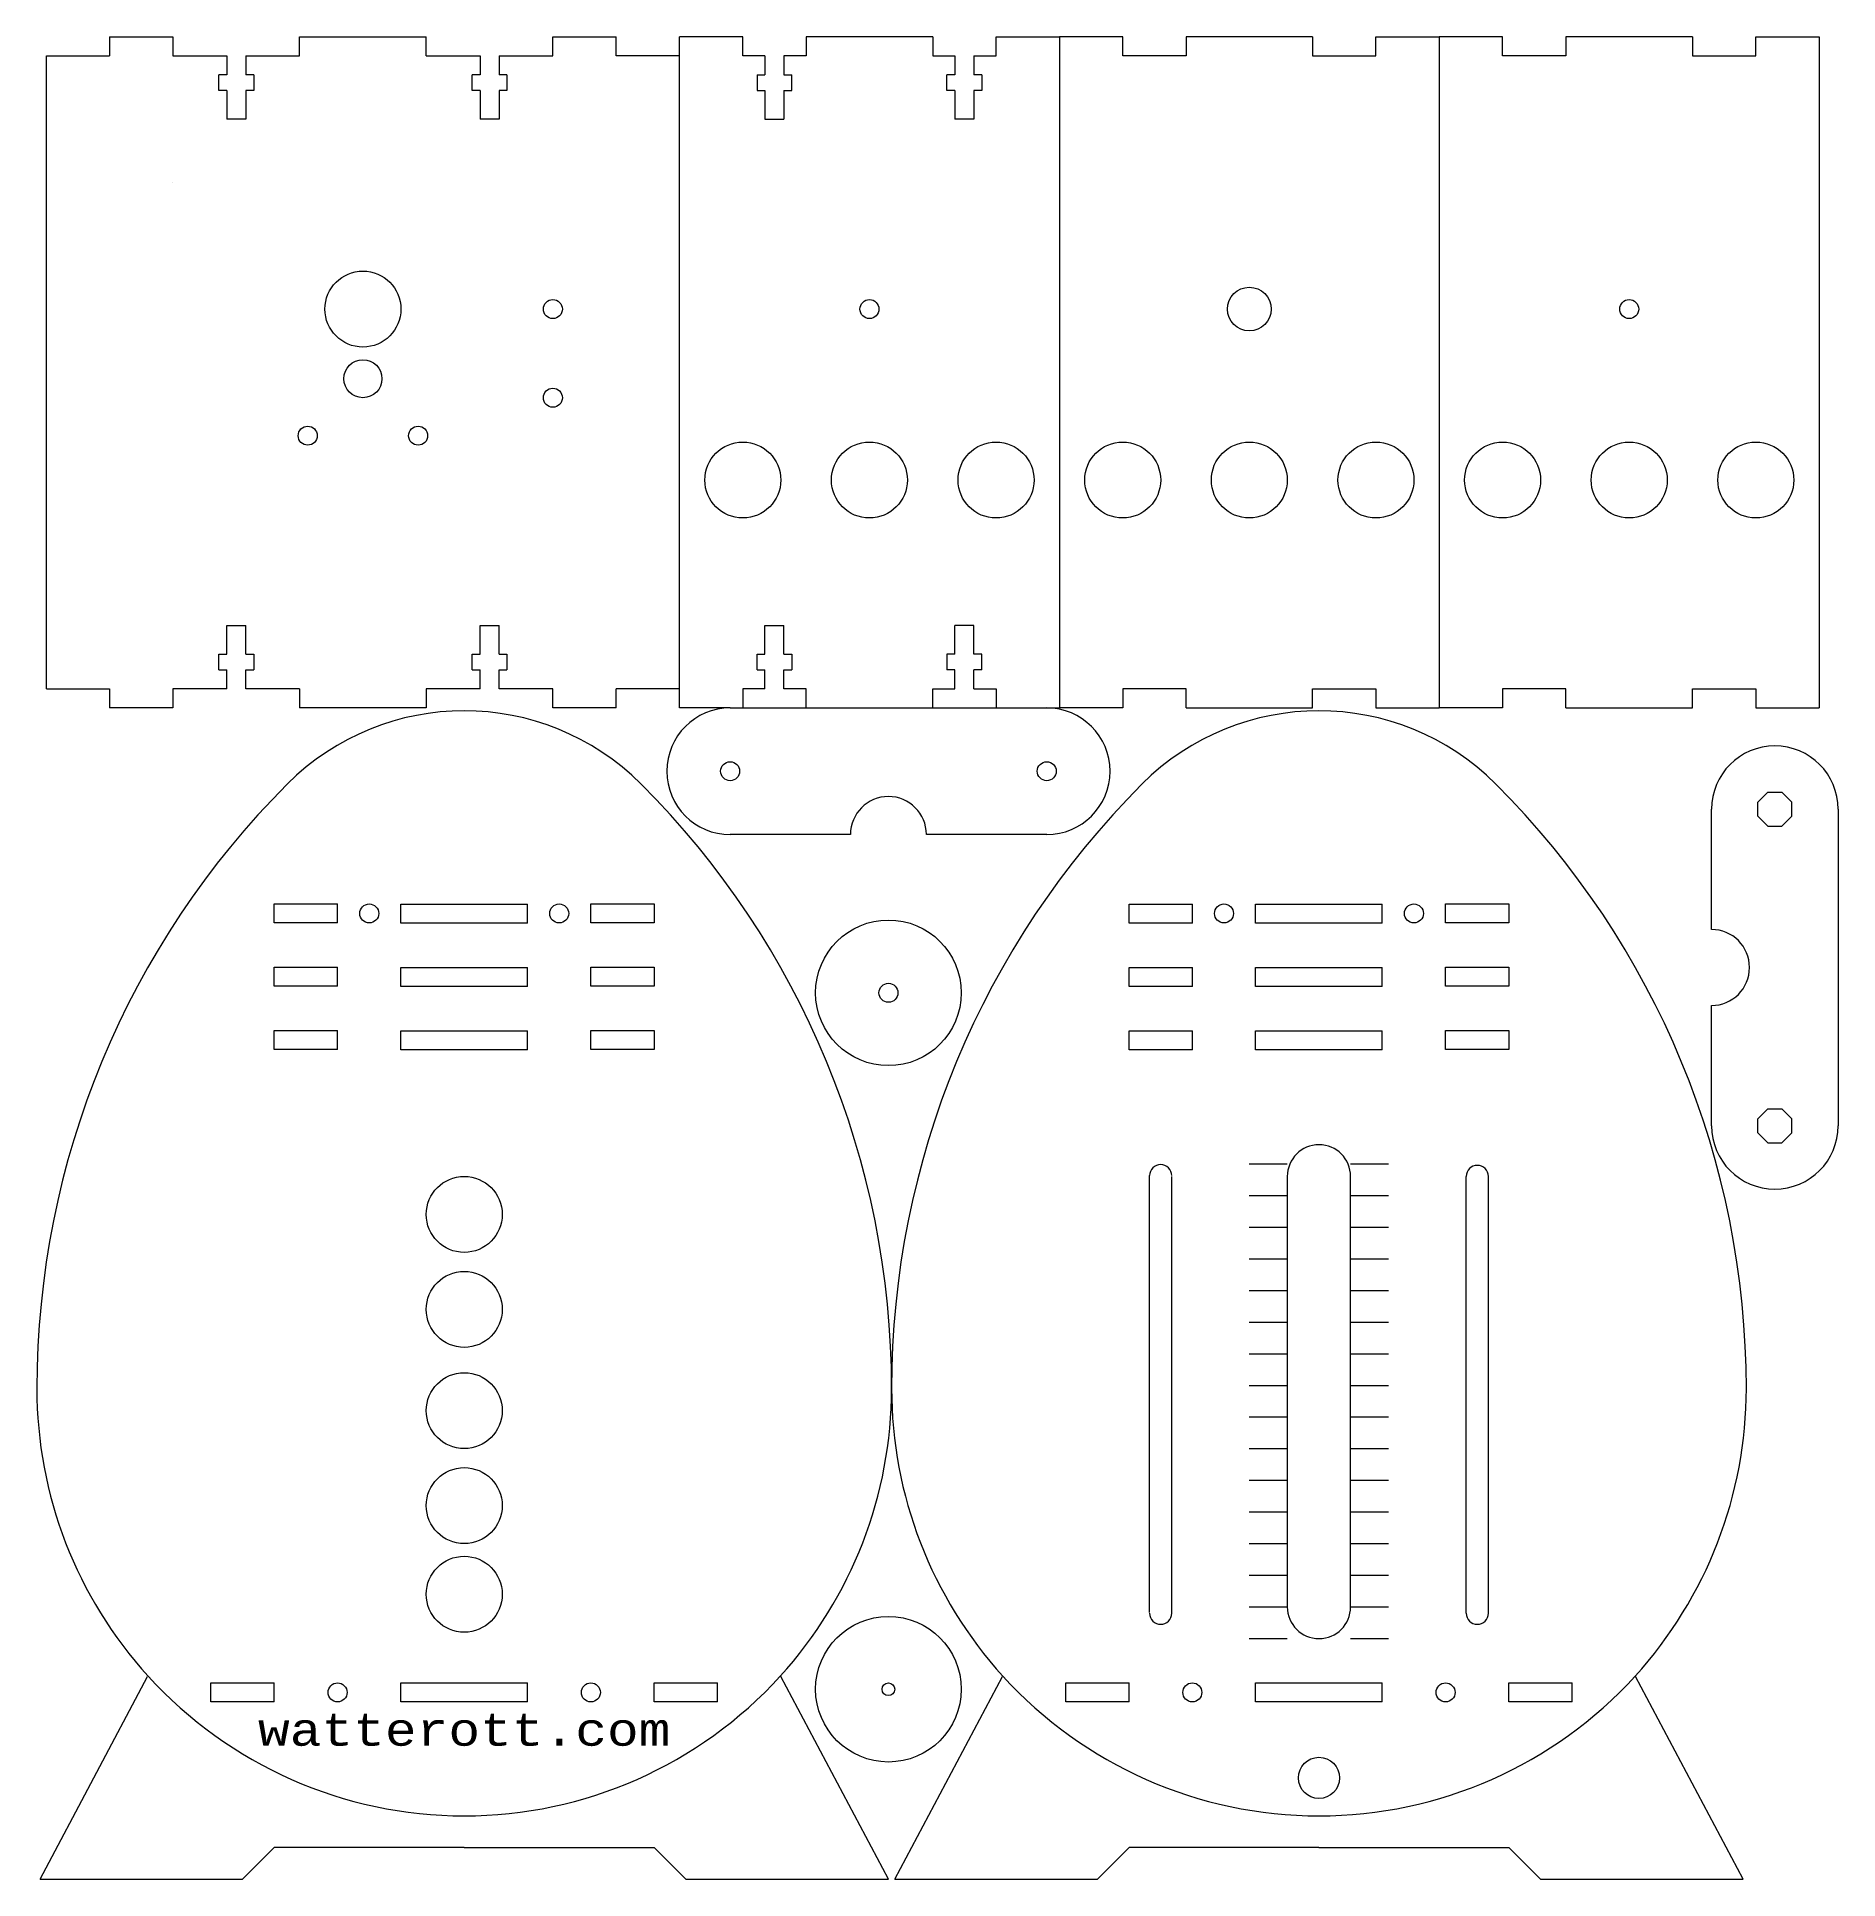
# Model space of a CAD drawing. Header units: millimetres. Extents: x 11 to 295, y 4 to 295.
import ezdxf

# ---------------------------------------------------------------- set-up
doc = ezdxf.new("R2010")
doc.units = ezdxf.units.MM
doc.layers.get('0').update_dxf_attribs({"lineweight": 25})
doc.styles.add('textstyle0', font='CourierCad')

msp = doc.modelspace()

# ---------------------------------------------------------------- linework, layer by layer
at = {"color": 1, "lineweight": 9}
for p, q in [((22, 295), (32, 295)), ((22, 295), (22, 292)), ((32, 295), (32, 292)), ((52, 292), (52, 295)), ((52, 295), (72, 295)), ((72, 292), (72, 295)), ((92, 292), (92, 295)), ((92, 295), (102, 295)), ((102, 292), (102, 295)), ((112, 189), (112, 295)), ((122, 295), (112, 295)), ((122, 292), (122, 295)), ((132, 295), (132, 292)), ((152, 295), (132, 295)), ((152, 295), (152, 292)), ((162, 295), (172, 295)), ((162, 292), (162, 295)), ((172, 295), (172, 189)), ((182, 295), (172, 295)), ((182, 292), (182, 295)), ((212, 295), (192, 295)), ((192, 295), (192, 292)), ((212, 295), (212, 292)), ((222, 295), (232, 295)), ((222, 292), (222, 295)), ((232, 295), (232, 189)), ((242, 295), (232, 295)), ((242, 292), (242, 295)), ((272, 295), (252, 295)), ((252, 295), (252, 292)), ((272, 295), (272, 292)), ((282, 295), (292, 295)), ((282, 292), (282, 295)), ((292, 295), (292, 189)), ((12, 292), (22, 292)), ((12, 192), (12, 292)), ((32, 292), (40.5, 292)), ((40.5, 292), (40.5, 289)), ((43.5, 292), (52, 292)), ((43.5, 292), (43.5, 289)), ((72, 292), (80.5, 292)), ((80.5, 292), (80.5, 289)), ((83.5, 292), (83.5, 289)), ((83.5, 292), (92, 292)), ((112, 292), (102, 292)), ((125.5, 292), (122, 292)), ((125.5, 292), (125.5, 289)), ((128.5, 292), (128.5, 289)), ((132, 292), (128.5, 292)), ((152, 292), (155.5, 292)), ((155.5, 292), (155.5, 289)), ((158.5, 292), (162, 292)), ((158.5, 292), (158.5, 289)), ((192, 292), (182, 292)), ((212, 292), (222, 292)), ((252, 292), (242, 292)), ((272, 292), (282, 292)), ((39.25, 286.5), (39.25, 289)), ((40.5, 289), (39.25, 289)), ((44.75, 289), (43.5, 289)), ((44.75, 289), (44.75, 286.5)), ((79.25, 286.5), (79.25, 289)), ((80.5, 289), (79.25, 289)), ((84.75, 289), (83.5, 289)), ((84.75, 289), (84.75, 286.5)), ((124.25, 289), (124.25, 286.5)), ((124.25, 289), (125.5, 289)), ((128.5, 289), (129.75, 289)), ((129.75, 286.5), (129.75, 289)), ((155.5, 289), (154.25, 289)), ((154.25, 286.5), (154.25, 289)), ((159.75, 289), (158.5, 289)), ((159.75, 289), (159.75, 286.5)), ((40.5, 286.5), (39.25, 286.5)), ((40.5, 286.5), (40.5, 282)), ((44.75, 286.5), (43.5, 286.5)), ((43.5, 286.5), (43.5, 282)), ((80.5, 286.5), (79.25, 286.5)), ((80.5, 286.5), (80.5, 282)), ((84.75, 286.5), (83.5, 286.5)), ((83.5, 286.5), (83.5, 282)), ((124.25, 286.5), (125.5, 286.5)), ((125.5, 286.5), (125.5, 282)), ((128.5, 286.5), (129.75, 286.5)), ((128.5, 286.5), (128.5, 282)), ((155.5, 286.5), (154.25, 286.5)), ((155.5, 286.5), (155.5, 282)), ((159.75, 286.5), (158.5, 286.5)), ((158.5, 286.5), (158.5, 282)), ((43.5, 282), (40.5, 282)), ((83.5, 282), (80.5, 282)), ((125.5, 282), (128.5, 282)), ((158.5, 282), (155.5, 282)), ((32, 272), (32, 272)), ((40.5, 197.5), (40.5, 202)), ((40.5, 202), (43.5, 202)), ((43.5, 197.5), (43.5, 202)), ((80.5, 197.5), (80.5, 202)), ((80.5, 202), (83.5, 202)), ((83.5, 197.5), (83.5, 202)), ((125.5, 197.5), (125.5, 202)), ((125.5, 202), (128.5, 202)), ((128.5, 197.5), (128.5, 202)), ((155.5, 197.5), (155.5, 202)), ((158.5, 202), (155.5, 202)), ((158.5, 197.5), (158.5, 202)), ((39.25, 197.5), (40.5, 197.5)), ((39.25, 195), (39.25, 197.5)), ((39.25, 195), (40.5, 195)), ((40.5, 192), (40.5, 195)), ((43.5, 197.5), (44.75, 197.5)), ((43.5, 195), (44.75, 195)), ((43.5, 192), (43.5, 195)), ((44.75, 197.5), (44.75, 195)), ((79.25, 197.5), (80.5, 197.5)), ((79.25, 195), (79.25, 197.5)), ((79.25, 195), (80.5, 195)), ((80.5, 192), (80.5, 195)), ((83.5, 197.5), (84.75, 197.5)), ((83.5, 195), (84.75, 195)), ((83.5, 192), (83.5, 195)), ((84.75, 197.5), (84.75, 195)), ((124.25, 197.5), (125.5, 197.5)), ((124.25, 195), (124.25, 197.5)), ((124.25, 195), (125.5, 195)), ((125.5, 192), (125.5, 195)), ((128.5, 197.5), (129.75, 197.5)), ((128.5, 195), (129.75, 195)), ((128.5, 192), (128.5, 195)), ((129.75, 197.5), (129.75, 195)), ((155.5, 197.5), (154.25, 197.5)), ((154.25, 197.5), (154.25, 195)), ((155.5, 195), (154.25, 195)), ((155.5, 192), (155.5, 195)), ((159.75, 197.5), (158.5, 197.5)), ((158.5, 192), (158.5, 195)), ((159.75, 195), (158.5, 195)), ((159.75, 195), (159.75, 197.5)), ((12, 192), (22, 192)), ((22, 192), (22, 189)), ((32, 192), (32, 189)), ((40.5, 192), (32, 192)), ((52, 192), (43.5, 192)), ((52, 192), (52, 189)), ((72, 192), (72, 189)), ((80.5, 192), (72, 192)), ((92, 192), (83.5, 192)), ((92, 189), (92, 192)), ((112, 192), (102, 192)), ((102, 189), (102, 192)), ((125.5, 192), (122, 192)), ((122, 192), (122, 189)), ((132, 192), (128.5, 192)), ((132, 189), (132, 192)), ((152, 192), (155.5, 192)), ((152, 189), (152, 192)), ((158.5, 192), (162, 192)), ((162, 192), (162, 189)), ((192, 192), (182, 192)), ((182, 192), (182, 189)), ((192, 189), (192, 192)), ((212, 192), (222, 192)), ((212, 189), (212, 192)), ((222, 192), (222, 189)), ((252, 192), (242, 192)), ((242, 192), (242, 189)), ((252, 189), (252, 192)), ((272, 192), (282, 192)), ((272, 189), (272, 192)), ((282, 192), (282, 189)), ((32, 189), (22, 189)), ((72, 189), (52, 189)), ((102, 189), (92, 189)), ((120, 189), (112, 189)), ((120, 189), (170, 189)), ((170, 189), (172, 189)), ((182, 189), (172, 189)), ((192, 189), (212, 189)), ((222, 189), (232, 189)), ((242, 189), (232, 189)), ((252, 189), (272, 189)), ((282, 189), (292, 189)), ((282.3, 174.12), (283.88, 175.7)), ((283.88, 175.7), (286.12, 175.7)), ((287.7, 174.12), (286.12, 175.7)), ((275, 154), (275, 173)), ((282.3, 171.88), (282.3, 174.12)), ((283.88, 170.3), (282.3, 171.88)), ((286.12, 170.3), (287.7, 171.88)), ((287.7, 171.88), (287.7, 174.12)), ((295, 173), (295, 123)), ((139, 169), (120, 169)), ((170, 169), (151, 169)), ((283.88, 170.3), (286.12, 170.3)), ((48, 158.04), (58, 158.04)), ((48, 155.04), (48, 158.04)), ((58, 155.04), (58, 158.04)), ((68, 158), (88, 158)), ((68, 155), (68, 158)), ((88, 155), (88, 158)), ((98, 155.04), (98, 158.04)), ((98, 158.04), (108, 158.04)), ((108, 158.04), (108, 155.04)), ((183, 158), (193, 158)), ((183, 155), (183, 158)), ((193, 155), (193, 158)), ((203, 158), (223, 158)), ((203, 155), (203, 158)), ((223, 155), (223, 158)), ((233, 155.04), (233, 158.04)), ((233, 158.04), (243, 158.04)), ((243, 158.04), (243, 155.04)), ((58, 155.04), (48, 155.04)), ((88, 155), (68, 155)), ((108, 155.04), (98, 155.04)), ((193, 155), (183, 155)), ((223, 155), (203, 155)), ((243, 155.04), (233, 155.04)), ((48, 148.04), (58, 148.04)), ((48, 145.04), (48, 148.04)), ((58, 145.04), (58, 148.04)), ((68, 148), (88, 148)), ((68, 145), (68, 148)), ((88, 145), (88, 148)), ((98, 145.04), (98, 148.04)), ((98, 148.04), (108, 148.04)), ((108, 148.04), (108, 145.04)), ((183, 148), (193, 148)), ((183, 145), (183, 148)), ((193, 145), (193, 148)), ((203, 148), (223, 148)), ((203, 145), (203, 148)), ((223, 145), (223, 148)), ((233, 145.04), (233, 148.04)), ((233, 148.04), (243, 148.04)), ((243, 148.04), (243, 145.04)), ((58, 145.04), (48, 145.04)), ((88, 145), (68, 145)), ((108, 145.04), (98, 145.04)), ((193, 145), (183, 145)), ((223, 145), (203, 145)), ((243, 145.04), (233, 145.04)), ((275, 123), (275, 142)), ((48, 138.04), (58, 138.04)), ((48, 135.04), (48, 138.04)), ((58, 135.04), (58, 138.04)), ((68, 138), (88, 138)), ((68, 135), (68, 138)), ((88, 135), (88, 138)), ((98, 135.04), (98, 138.04)), ((98, 138.04), (108, 138.04)), ((108, 138.04), (108, 135.04)), ((183, 138), (193, 138)), ((183, 135), (183, 138)), ((193, 135), (193, 138)), ((203, 138), (223, 138)), ((203, 135), (203, 138)), ((223, 135), (223, 138)), ((233, 135.04), (233, 138.04)), ((233, 138.04), (243, 138.04)), ((243, 138.04), (243, 135.04)), ((58, 135.04), (48, 135.04)), ((88, 135), (68, 135)), ((108, 135.04), (98, 135.04)), ((193, 135), (183, 135)), ((223, 135), (203, 135)), ((243, 135.04), (233, 135.04)), ((282.3, 124.12), (283.88, 125.7)), ((283.88, 125.7), (286.12, 125.7)), ((287.7, 124.12), (286.12, 125.7)), ((282.3, 121.88), (282.3, 124.12)), ((287.7, 121.88), (287.7, 124.12)), ((283.88, 120.3), (282.3, 121.88)), ((283.88, 120.3), (286.12, 120.3)), ((286.12, 120.3), (287.7, 121.88)), ((186.25, 46.12), (186.25, 115.12)), ((189.75, 46), (189.75, 115)), ((208, 115), (208, 47)), ((218, 47), (218, 115)), ((236.25, 46), (236.25, 115)), ((239.75, 46), (239.75, 115)), ((11, 4), (28, 36)), ((38, 35), (48, 35)), ((38, 32), (38, 35)), ((48, 32), (48, 35)), ((68, 32), (68, 35)), ((68, 35), (88, 35)), ((88, 32), (88, 35)), ((108, 32), (108, 35)), ((108, 35), (118, 35)), ((118, 32), (118, 35)), ((145, 4), (128, 36)), ((146, 4), (163, 36)), ((173, 32), (173, 35)), ((173, 35), (183, 35)), ((183, 32), (183, 35)), ((203, 32), (203, 35)), ((203, 35), (223, 35)), ((223, 32), (223, 35)), ((243, 35), (253, 35)), ((243, 32), (243, 35)), ((253, 32), (253, 35)), ((280, 4), (263, 36)), ((48, 32), (38, 32)), ((88, 32), (68, 32)), ((118, 32), (108, 32)), ((183, 32), (173, 32)), ((223, 32), (203, 32)), ((253, 32), (243, 32)), ((48, 9), (43, 4)), ((78, 9), (48, 9)), ((78, 9), (108, 9)), ((108, 9), (113, 4)), ((183, 9), (178, 4)), ((213, 9), (183, 9)), ((213, 9), (243, 9)), ((243, 9), (248, 4)), ((11, 4), (43, 4)), ((113, 4), (145, 4)), ((146, 4), (178, 4)), ((248, 4), (280, 4))]:
    msp.add_line(p, q, dxfattribs=at)
at = {"color": 5, "lineweight": 9}
for p, q in [((202, 117), (208, 117)), ((218, 117), (224, 117)), ((202, 112), (208, 112)), ((218, 112), (224, 112)), ((202, 107), (208, 107)), ((218, 107), (224, 107)), ((202, 102), (208, 102)), ((218, 102), (224, 102)), ((202, 97), (208, 97)), ((218, 97), (224, 97)), ((202, 92), (208, 92)), ((218, 92), (224, 92)), ((202, 87), (208, 87)), ((218, 87), (224, 87)), ((202, 82), (208, 82)), ((218, 82), (224, 82)), ((202, 77), (208, 77)), ((218, 77), (224, 77)), ((202, 72), (208, 72)), ((218, 72), (224, 72)), ((202, 67), (208, 67)), ((218, 67), (224, 67)), ((202, 62), (208, 62)), ((218, 62), (224, 62)), ((202, 57), (208, 57)), ((218, 57), (224, 57)), ((202, 52), (208, 52)), ((218, 52), (224, 52)), ((202, 47), (208, 47)), ((218, 47), (224, 47)), ((202, 42), (208, 42)), ((218, 42), (224, 42))]:
    msp.add_line(p, q, dxfattribs=at)
at = {"color": 1, "lineweight": 9}
for centre, radius in [((62, 252), 6), ((92, 252), 1.5), ((142, 252), 1.5), ((202, 252), 3.45), ((262, 252), 1.5), ((62, 241), 3), ((92, 238), 1.5), ((53.28, 232), 1.5), ((70.72, 232), 1.5), ((122, 225), 6), ((142, 225), 6), ((162, 225), 6), ((182, 225), 6), ((202, 225), 6), ((222, 225), 6), ((242, 225), 6), ((262, 225), 6), ((282, 225), 6), ((120, 179), 1.5), ((170, 179), 1.5), ((63, 156.54), 1.5), ((93, 156.54), 1.5), ((198, 156.54), 1.5), ((228, 156.54), 1.5), ((145, 144), 11.5), ((145, 144), 1.5), ((78, 109), 6), ((78, 94), 6), ((78, 78), 6), ((78, 63), 6), ((78, 49), 6), ((145, 34), 11.5), ((58, 33.5), 1.5), ((98, 33.5), 1.5), ((145, 34), 1), ((193, 33.5), 1.5), ((233, 33.5), 1.5), ((213, 20), 3.25)]:
    msp.add_circle(centre, radius, dxfattribs=at)
for centre, radius, start, end in [((78, 149), 39.54, 45, 135), ((120, 179), 10, 90, 270), ((170, 179), 10, 270, 90), ((213, 149), 39.54, 45, 135), ((285, 173), 10, 0, 180), ((145.5, 81.5), 135, 135, 180), ((10.5, 81.5), 135, 0, 45), ((145, 169), 6, 0, 180), ((280.5, 81.5), 135, 135, 180), ((145.5, 81.5), 135, 0, 45), ((275, 148), 6, 270, 90), ((285, 123), 10, 180, 0), ((213, 115), 5, 0, 180), ((188, 115.12), 1.75, 0, 180), ((238, 115), 1.75, 0, 180), ((78, 81.5), 67.5, 180, 222.3022), ((78, 81.5), 67.5, 317.6978, 0), ((213, 81.5), 67.5, 180, 222.3022), ((213, 81.5), 67.5, 317.6978, 0), ((213, 47), 5, 180, 0), ((188, 46), 1.75, 180, 0), ((238, 46), 1.75, 180, 0)]:
    msp.add_arc(centre, radius, start, end, dxfattribs=at)
at = {"color": 5, "lineweight": 9}
for centre in [(78, 81.5), (213, 81.5)]:
    msp.add_arc(centre, 67.5, 222.3022, 317.6978, dxfattribs=at)

# ---------------------------------------------------------------- texts
at = {"color": 5, "lineweight": 9, "insert": (78, 25), "char_height": 5, "attachment_point": 8, "style": 'textstyle0'}
msp.add_mtext('watterott.com', dxfattribs=at)

doc.saveas('drawing.dxf')
